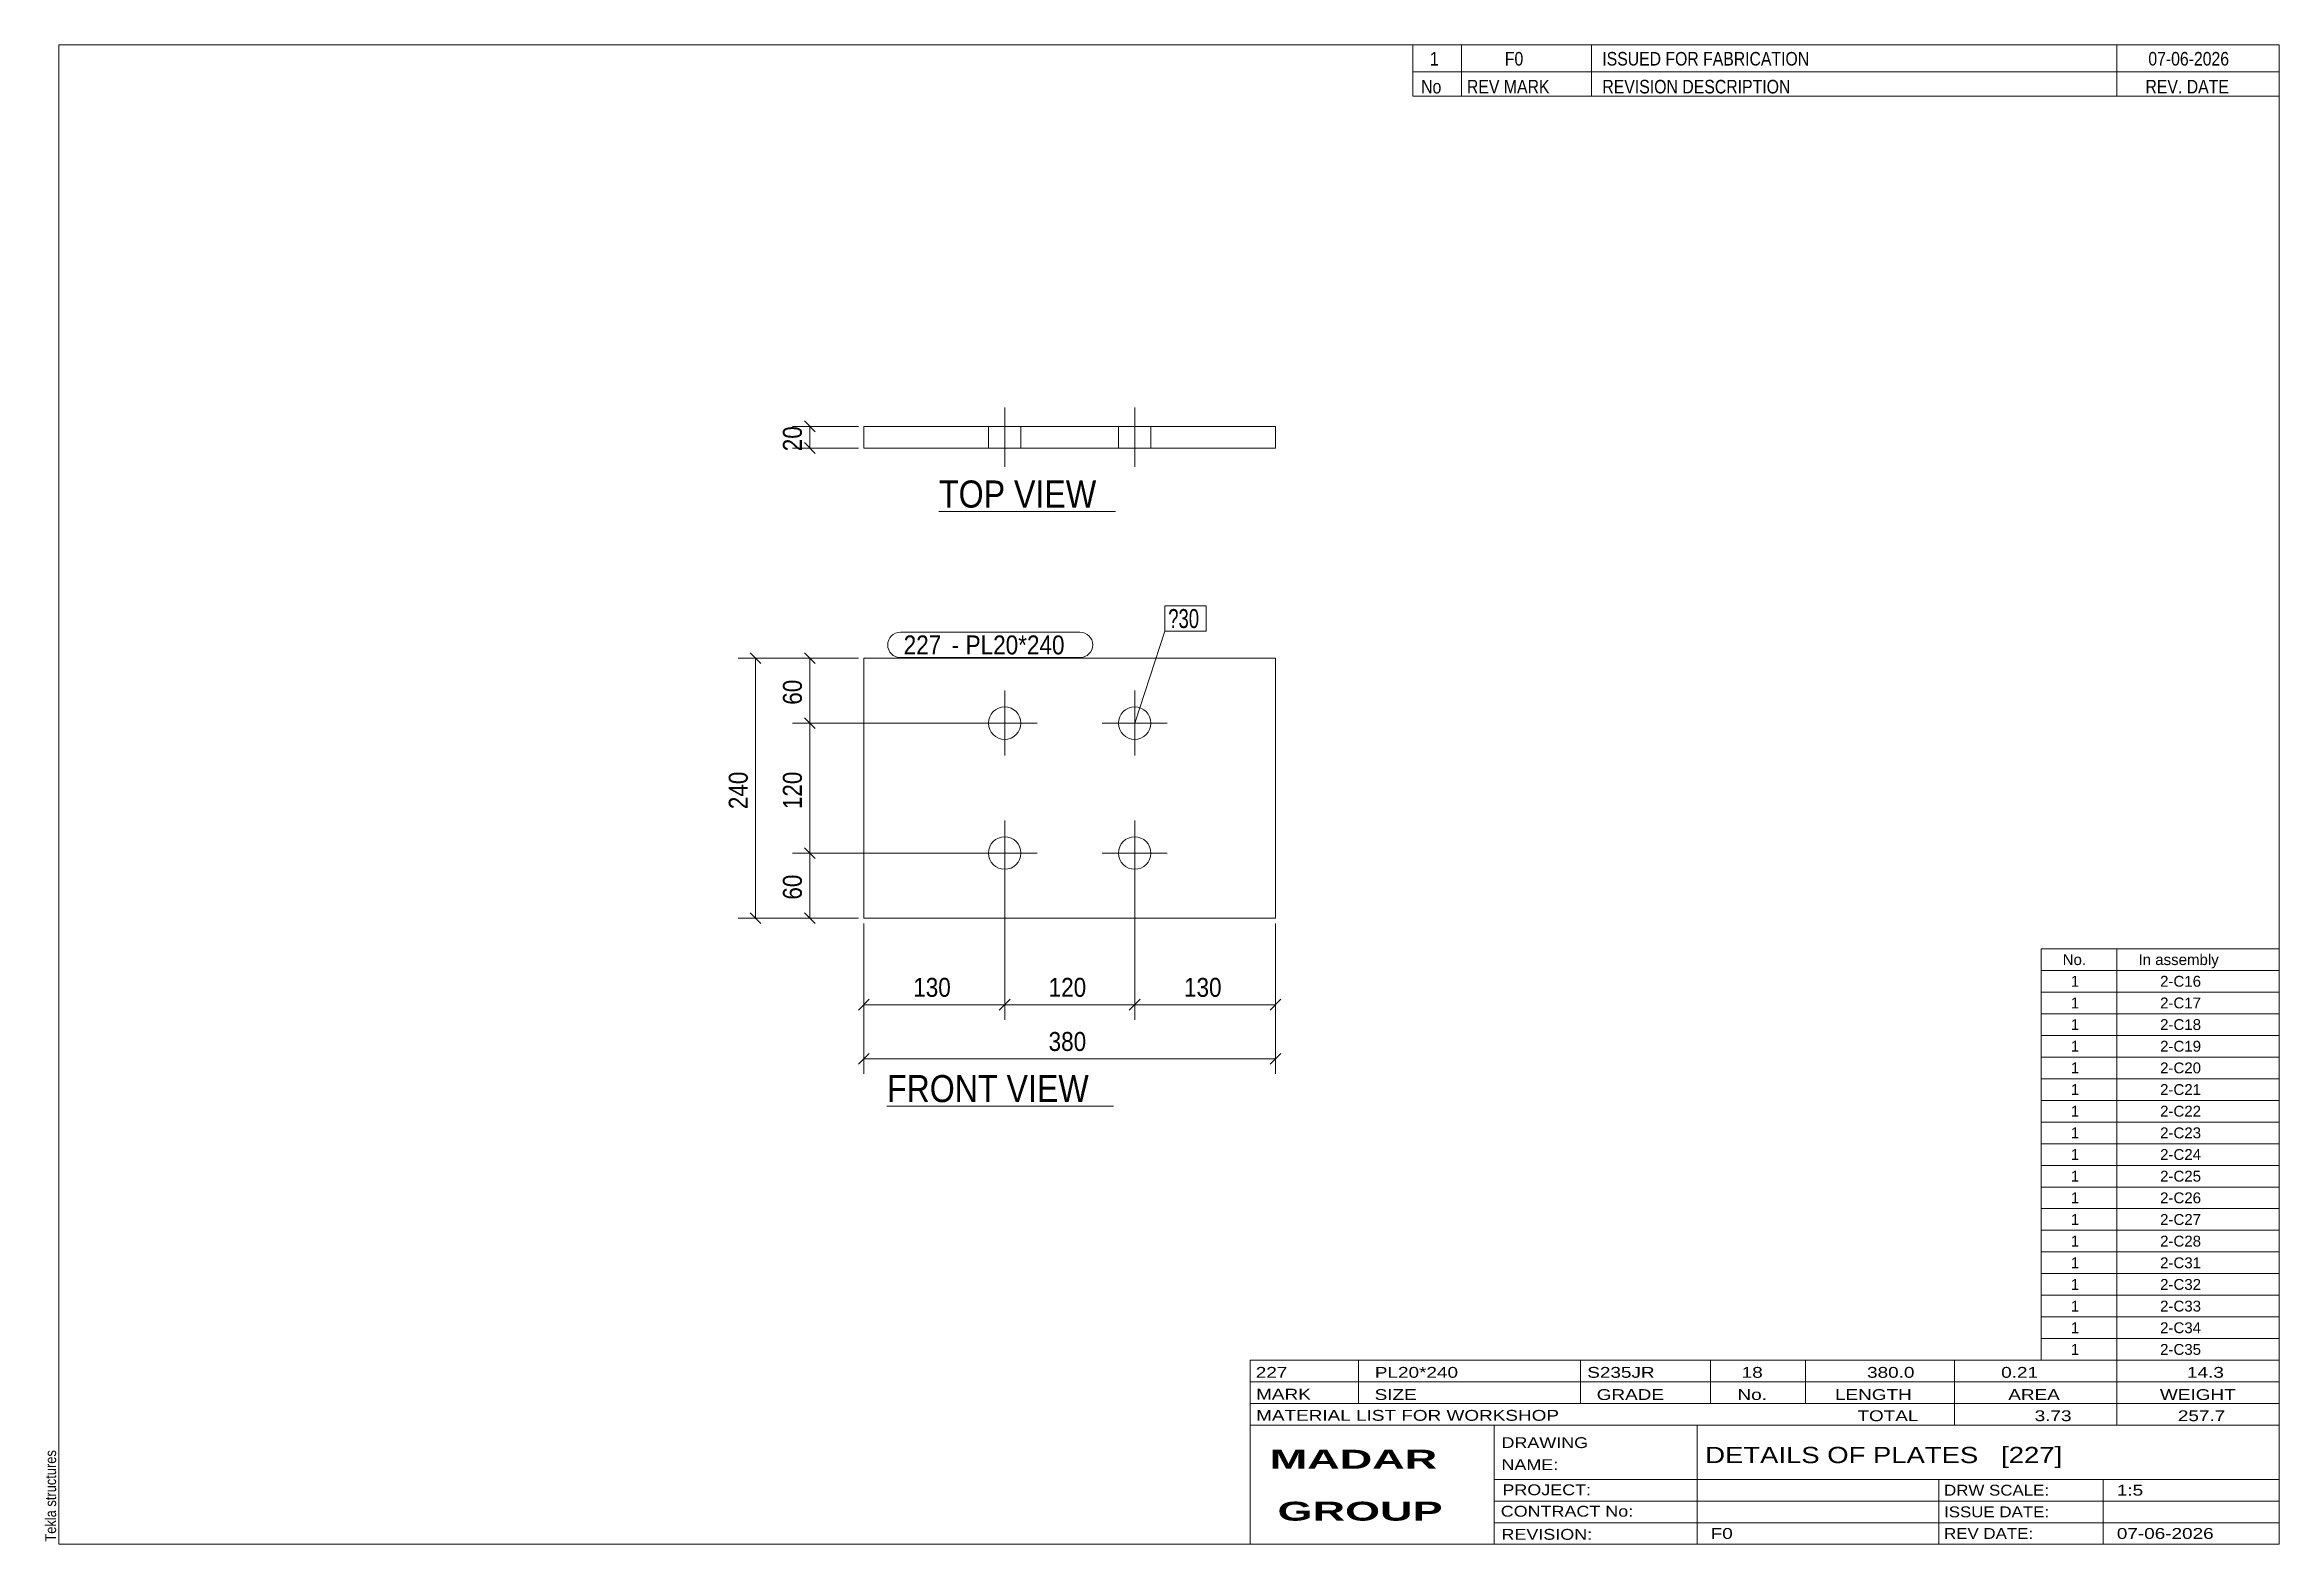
# Model space of a CAD drawing. Header units: millimetres. Extents: x 2 to 415, y 5 to 282.
import ezdxf

# ---------------------------------------------------------------- set-up
doc = ezdxf.new("R2010")
doc.units = ezdxf.units.MM
doc.linetypes.add('XKITLINE00', pattern=[0])
for name, color, linetype, lineweight in [('Bolt', 3, 'Continuous', 0), ('BoltMark', 7, 'Continuous', 0), ('Dimensions', 7, 'Continuous', 0), ('DrawingSheet', 5, 'Continuous', 0), ('OtherObjectType', 7, 'Continuous', 0), ('Part', 2, 'Continuous', 0), ('PartMark', 7, 'Continuous', 0)]:
    doc.layers.add(name, color=color, linetype=linetype, lineweight=lineweight)
doc.styles.add('ARIAL', font='ARIAL.TTF')
doc.styles.add('ARIAL_BOLD', font='ARIALBD.TTF')
doc.styles.add('ARIAL_NARROW', font='ARIALN.TTF')

# ---------------------------------------------------------------- blocks, each defined once
blk = doc.blocks.new('*A1')
at = {"layer": 'Bolt', "color": 3, "linetype": 'XKITLINE00', "lineweight": 0}
for p, q in [((179.65, 150.68), (179.65, 162.68)), ((203.65, 150.68), (203.65, 162.68)), ((173.65, 156.68), (185.65, 156.68)), ((197.65, 156.68), (209.65, 156.68)), ((179.65, 126.68), (179.65, 138.68)), ((203.65, 126.68), (203.65, 138.68)), ((173.65, 132.68), (185.65, 132.68)), ((197.65, 132.68), (209.65, 132.68))]:
    blk.add_line(p, q, dxfattribs=at)
for centre in [(179.65, 156.68), (203.65, 156.68), (179.65, 132.68), (203.65, 132.68)]:
    blk.add_circle(centre, 3, dxfattribs=at)
blk = doc.blocks.new('*A2')
at = {"layer": 'Part', "color": 2, "linetype": 'XKITLINE00', "lineweight": 0}
for p, q in [((153.65, 120.68), (153.65, 168.68)), ((153.65, 168.68), (229.65, 168.68)), ((229.65, 168.68), (229.65, 120.68)), ((229.65, 120.68), (153.65, 120.68))]:
    blk.add_line(p, q, dxfattribs=at)
blk = doc.blocks.new('*A3')
at = {"layer": 'Bolt', "color": 3, "linetype": 'XKITLINE00', "lineweight": 0}
for p, q in [((179.65, 204), (179.65, 215)), ((179.65, 204), (179.65, 215)), ((203.65, 204), (203.65, 215)), ((203.65, 204), (203.65, 215)), ((176.65, 211.5), (176.65, 207.5)), ((176.65, 211.5), (176.65, 207.5)), ((182.65, 211.5), (182.65, 207.5)), ((182.65, 211.5), (182.65, 207.5)), ((200.65, 211.5), (200.65, 207.5)), ((200.65, 211.5), (200.65, 207.5)), ((206.65, 211.5), (206.65, 207.5)), ((206.65, 211.5), (206.65, 207.5))]:
    blk.add_line(p, q, dxfattribs=at)
blk = doc.blocks.new('*A4')
at = {"layer": 'Part', "color": 2, "linetype": 'XKITLINE00', "lineweight": 0}
for p, q in [((153.65, 207.5), (153.65, 211.5)), ((229.65, 211.5), (153.65, 211.5)), ((229.65, 207.5), (229.65, 211.5)), ((229.65, 207.5), (153.65, 207.5))]:
    blk.add_line(p, q, dxfattribs=at)
blk = doc.blocks.new('*A5')
at = {"layer": 'DrawingSheet', "color": 5, "linetype": 'XKITLINE00', "lineweight": 0}
for p, q in [((415, 282), (5, 282)), ((5, 282), (5, 5)), ((415, 5), (415, 282)), ((5, 5), (415, 5))]:
    blk.add_line(p, q, dxfattribs=at)
at = {"layer": 'DrawingSheet', "color": 5, "style": 'ARIAL', "width": 0.85}
blk.add_text('Tekla structures', height=2, rotation=90, dxfattribs=at).set_placement((4.5, 5.5))
blk = doc.blocks.new('*A6')
at = {"layer": 'OtherObjectType', "color": 7, "linetype": 'XKITLINE00', "lineweight": 0}
for p, q in [((371, 115), (415, 115)), ((371, 111), (371, 115)), ((385, 111), (385, 115)), ((415, 111), (415, 115)), ((371, 111), (415, 111)), ((371, 107), (371, 111)), ((385, 107), (385, 111)), ((415, 107), (415, 111)), ((371, 107), (415, 107)), ((371, 103), (371, 107)), ((385, 103), (385, 107)), ((415, 103), (415, 107)), ((371, 103), (415, 103)), ((371, 99), (371, 103)), ((385, 99), (385, 103)), ((415, 99), (415, 103)), ((371, 99), (415, 99)), ((371, 95), (371, 99)), ((371, 95), (415, 95)), ((371, 91), (371, 95)), ((385, 95), (385, 99)), ((385, 91), (385, 95)), ((415, 95), (415, 99)), ((415, 91), (415, 95)), ((371, 91), (415, 91)), ((371, 87), (371, 91)), ((385, 87), (385, 91)), ((415, 87), (415, 91)), ((371, 87), (415, 87)), ((371, 83), (371, 87)), ((385, 83), (385, 87)), ((415, 83), (415, 87)), ((371, 83), (415, 83)), ((371, 79), (371, 83)), ((385, 79), (385, 83)), ((415, 79), (415, 83)), ((371, 79), (415, 79)), ((371, 75), (371, 79)), ((385, 75), (385, 79)), ((415, 75), (415, 79)), ((371, 75), (415, 75)), ((371, 71), (371, 75)), ((385, 71), (385, 75)), ((415, 71), (415, 75)), ((371, 71), (415, 71)), ((371, 67), (371, 71)), ((385, 67), (385, 71)), ((415, 67), (415, 71)), ((371, 67), (415, 67)), ((371, 63), (371, 67)), ((385, 63), (385, 67)), ((415, 63), (415, 67)), ((371, 63), (415, 63)), ((371, 59), (371, 63)), ((385, 59), (385, 63)), ((415, 59), (415, 63)), ((371, 59), (415, 59)), ((371, 55), (371, 59)), ((385, 55), (385, 59)), ((415, 55), (415, 59)), ((371, 55), (415, 55)), ((371, 51), (371, 55)), ((385, 51), (385, 55)), ((415, 51), (415, 55)), ((371, 51), (415, 51)), ((371, 47), (371, 51)), ((385, 47), (385, 51)), ((415, 47), (415, 51)), ((371, 47), (415, 47)), ((371, 43), (371, 47)), ((385, 43), (385, 47)), ((415, 43), (415, 47)), ((371, 43), (415, 43)), ((371, 39), (371, 43)), ((385, 39), (385, 43)), ((415, 39), (415, 43)), ((371, 39), (415, 39))]:
    blk.add_line(p, q, dxfattribs=at)
at = {"layer": 'OtherObjectType', "color": 7, "style": 'ARIAL_NARROW', "width": 1.211571}
for s, p in [('No.', (375, 112)), ('In assembly', (389, 112)), ('1', (376.5, 108)), ('2-C16', (392.99, 108)), ('1', (376.5, 104)), ('2-C17', (392.99, 104)), ('1', (376.5, 100)), ('2-C18', (392.99, 100)), ('1', (376.5, 96)), ('2-C19', (392.99, 96)), ('1', (376.5, 92)), ('2-C20', (392.99, 92)), ('1', (376.5, 88)), ('2-C21', (392.99, 88)), ('1', (376.5, 84)), ('2-C22', (392.99, 84)), ('1', (376.5, 80)), ('2-C23', (392.99, 80)), ('1', (376.5, 76)), ('2-C24', (392.99, 76)), ('1', (376.5, 72)), ('2-C25', (392.99, 72)), ('1', (376.5, 68)), ('2-C26', (392.99, 68)), ('2-C27', (392.99, 64)), ('1', (376.5, 64)), ('1', (376.5, 60)), ('2-C28', (392.99, 60)), ('1', (376.5, 56)), ('2-C31', (392.99, 56)), ('1', (376.5, 52)), ('2-C32', (392.99, 52)), ('1', (376.5, 48)), ('2-C33', (392.99, 48)), ('1', (376.5, 44)), ('2-C34', (392.99, 44)), ('1', (376.5, 40)), ('2-C35', (392.99, 40))]:
    blk.add_text(s, height=2, dxfattribs=at).set_placement(p)
blk = doc.blocks.new('*A7')
at = {"layer": 'OtherObjectType', "color": 7, "linetype": 'XKITLINE00', "lineweight": 0}
for p, q in [((255, 282), (415, 282)), ((415, 282), (255, 282)), ((255, 282), (255, 277)), ((264, 282), (264, 277)), ((288, 282), (288, 277)), ((385, 282), (385, 277)), ((415, 282), (415, 277)), ((255, 277), (415, 277)), ((255, 277), (255, 272.5)), ((255, 277), (415, 277)), ((264, 277), (264, 272.5)), ((288, 277), (288, 272.5)), ((385, 277), (385, 272.5)), ((415, 277), (415, 272.5)), ((415, 272.5), (255, 272.5))]:
    blk.add_line(p, q, dxfattribs=at)
at = {"layer": 'OtherObjectType', "color": 7, "style": 'ARIAL_NARROW'}
for s, width, p in [('1', 1.017001, (258.16, 278.15)), ('F0', 1.017001, (272, 278.15)), ('ISSUED FOR FABRICATION', 1.017001, (290, 278.15)), ('07-06-2026', 1.017001, (390.82, 278.15)), ('No', 1.02, (256.54, 273)), ('REV MARK', 1.02, (265, 273)), ('REVISION DESCRIPTION', 1.02, (290, 273)), ('REV. DATE', 1.02, (390.28, 273))]:
    blk.add_text(s, height=2.5, dxfattribs=dict(at, width=width)).set_placement(p)
blk = doc.blocks.new('*A8')
at = {"layer": 'OtherObjectType', "color": 7, "linetype": 'XKITLINE00', "lineweight": 0}
for p, q in [((225, 39), (415, 39)), ((225, 39), (225, 35)), ((225, 39), (415, 39)), ((245, 35), (245, 39)), ((286, 35), (286, 39)), ((310, 35), (310, 39)), ((327.5, 35), (327.5, 39)), ((355, 35), (355, 39)), ((385, 35), (385, 39)), ((415, 35), (415, 39)), ((225, 35), (415, 35)), ((225, 35), (225, 5)), ((225, 35), (415, 35)), ((245, 31), (245, 35)), ((286, 31), (286, 35)), ((310, 31), (310, 35)), ((327.5, 31), (327.5, 35)), ((355, 31), (355, 35)), ((385, 31), (385, 35)), ((415, 31), (415, 35)), ((225, 31), (415, 31)), ((355, 27), (355, 31)), ((385, 27), (385, 31)), ((415, 27), (415, 31)), ((225, 27), (415, 27)), ((270, 21), (270, 27)), ((307.5, 17), (307.5, 27)), ((415, 21), (415, 27)), ((270, 21), (270, 5)), ((415, 17), (415, 21)), ((270, 17), (415, 17)), ((307.5, 5), (307.5, 17)), ((352.16, 13), (352.16, 17)), ((382.5, 5), (382.5, 17)), ((415, 13), (415, 17)), ((270, 13), (415, 13)), ((352.16, 5), (352.16, 13)), ((415, 9), (415, 13)), ((270, 9), (415, 9)), ((415, 5), (415, 9)), ((225, 5), (415, 5)), ((262.5, 5), (415, 5))]:
    blk.add_line(p, q, dxfattribs=at)
at = {"layer": 'OtherObjectType', "color": 7, "style": 'ARIAL_NARROW'}
for s, height, width, p in [('227', 2, 1.525501, (226.01, 35.76)), ('PL20*240', 2, 1.525501, (248, 35.76)), ('S235JR', 2, 1.525501, (287.22, 35.76)), ('18', 2, 1.525501, (315.73, 35.76)), ('380.0', 2, 1.525501, (338.88, 35.76)), ('0.21', 2, 1.525501, (363.64, 35.76)), ('14.3', 2, 1.525501, (397.96, 35.76)), ('MARK', 2, 1.525501, (226.08, 31.73)), ('SIZE', 2, 1.525501, (247.96, 31.66)), ('GRADE', 2, 1.525501, (288.96, 31.66)), ('No.', 2, 1.525501, (314.96, 31.66)), ('LENGTH', 2, 1.525501, (332.96, 31.66)), ('AREA', 2, 1.525501, (364.96, 31.66)), ('WEIGHT', 2, 1.525501, (392.96, 31.66)), ('MATERIAL LIST FOR WORKSHOP', 2, 1.525501, (226.08, 27.82)), ('TOTAL', 2, 1.525501, (337.1, 27.75)), ('3.73', 2, 1.525501, (369.83, 27.75)), ('257.7', 2, 1.525501, (396.27, 27.75)), ('DRAWING', 2, 1.445, (271.38, 22.78)), ('NAME:', 2, 1.445, (271.38, 18.72)), ('DETAILS OF PLATES   [227]', 3, 1.474651, (309, 20)), ('PROJECT:', 2, 1.445, (271.55, 14.07)), ('DRW SCALE:', 2, 1.36, (353.1, 14)), ('1:5', 2, 1.525501, (385, 14)), ('CONTRACT No:', 2, 1.445, (271.25, 10.11)), ('ISSUE DATE:', 2, 1.36, (353.1, 10)), ('REVISION:', 2, 1.445, (271.38, 5.84)), ('F0', 2, 1.525501, (310, 6)), ('REV DATE:', 2, 1.36, (353.1, 6)), ('07-06-2026', 2, 1.525501, (385, 6))]:
    blk.add_text(s, height=height, dxfattribs=dict(at, width=width)).set_placement(p)
at = {"layer": 'OtherObjectType', "color": 1, "style": 'ARIAL_BOLD', "width": 1.7}
for s, p in [('MADAR ', (228.58, 18.97)), ('GROUP', (230.03, 9.37))]:
    blk.add_text(s, height=3.5, dxfattribs=at).set_placement(p)
blk = doc.blocks.new('*A9')
at = {"layer": 'Dimensions', "color": 7, "linetype": 'XKITLINE00', "lineweight": 0}
for p, q in [((153.65, 119.68), (153.65, 91.88)), ((229.65, 119.68), (229.65, 91.88)), ((154.64, 95.67), (152.66, 93.69)), ((230.64, 95.67), (228.66, 93.69)), ((153.65, 94.68), (229.65, 94.68))]:
    blk.add_line(p, q, dxfattribs=at)
at = {"layer": 'Dimensions', "color": 3}
for p in [(153.65, 94.68), (229.65, 94.68)]:
    blk.add_point(p, dxfattribs=at)
at = {"layer": 'Dimensions', "color": 3, "style": 'ARIAL', "width": 0.85}
blk.add_text('380', height=3.5, dxfattribs=at).set_placement((187.76, 96.13))
blk = doc.blocks.new('*A10')
at = {"layer": 'Dimensions', "color": 7, "linetype": 'XKITLINE00', "lineweight": 0}
for p, q in [((179.65, 131.68), (179.65, 101.88)), ((153.65, 119.68), (153.65, 101.88)), ((154.64, 105.67), (152.66, 103.69)), ((153.65, 104.68), (179.65, 104.68)), ((180.64, 105.67), (178.66, 103.69))]:
    blk.add_line(p, q, dxfattribs=at)
at = {"layer": 'Dimensions', "color": 3}
for p in [(153.65, 104.68), (179.65, 104.68)]:
    blk.add_point(p, dxfattribs=at)
at = {"layer": 'Dimensions', "color": 3, "style": 'ARIAL', "width": 0.85}
blk.add_text('130', height=3.5, dxfattribs=at).set_placement((162.76, 106.13))
blk = doc.blocks.new('*A11')
at = {"layer": 'Dimensions', "color": 7, "linetype": 'XKITLINE00', "lineweight": 0}
for p, q in [((179.65, 131.68), (179.65, 101.88)), ((203.65, 131.68), (203.65, 101.88)), ((180.64, 105.67), (178.66, 103.69)), ((179.65, 104.68), (203.65, 104.68)), ((204.64, 105.67), (202.66, 103.69))]:
    blk.add_line(p, q, dxfattribs=at)
at = {"layer": 'Dimensions', "color": 3}
for p in [(179.65, 104.68), (203.65, 104.68)]:
    blk.add_point(p, dxfattribs=at)
at = {"layer": 'Dimensions', "color": 3, "style": 'ARIAL', "width": 0.85}
blk.add_text('120', height=3.5, dxfattribs=at).set_placement((187.76, 106.13))
blk = doc.blocks.new('*A12')
at = {"layer": 'Dimensions', "color": 7, "linetype": 'XKITLINE00', "lineweight": 0}
for p, q in [((203.65, 131.68), (203.65, 101.88)), ((229.65, 119.68), (229.65, 101.88)), ((204.64, 105.67), (202.66, 103.69)), ((203.65, 104.68), (229.65, 104.68)), ((230.64, 105.67), (228.66, 103.69))]:
    blk.add_line(p, q, dxfattribs=at)
at = {"layer": 'Dimensions', "color": 3}
for p in [(203.65, 104.68), (229.65, 104.68)]:
    blk.add_point(p, dxfattribs=at)
at = {"layer": 'Dimensions', "color": 3, "style": 'ARIAL', "width": 0.85}
blk.add_text('130', height=3.5, dxfattribs=at).set_placement((212.76, 106.13))
blk = doc.blocks.new('*A13')
at = {"layer": 'Dimensions', "color": 7, "linetype": 'XKITLINE00', "lineweight": 0}
for p, q in [((132.66, 169.67), (134.64, 167.69)), ((152.65, 168.68), (130.45, 168.68)), ((133.65, 120.68), (133.65, 168.68)), ((152.65, 120.68), (130.45, 120.68)), ((132.66, 121.67), (134.64, 119.69))]:
    blk.add_line(p, q, dxfattribs=at)
at = {"layer": 'Dimensions', "color": 3}
for p in [(133.65, 168.68), (133.65, 120.68)]:
    blk.add_point(p, dxfattribs=at)
at = {"layer": 'Dimensions', "color": 3, "style": 'ARIAL', "width": 0.85}
blk.add_text('240', height=3.5, rotation=90.0002, dxfattribs=at).set_placement((132.2, 140.79))
blk = doc.blocks.new('*A14')
at = {"layer": 'Dimensions', "color": 7, "linetype": 'XKITLINE00', "lineweight": 0}
for p, q in [((178.65, 132.68), (140.45, 132.68)), ((142.66, 133.67), (144.64, 131.69)), ((143.65, 120.68), (143.65, 132.68)), ((152.65, 120.68), (140.45, 120.68)), ((142.66, 121.67), (144.64, 119.69))]:
    blk.add_line(p, q, dxfattribs=at)
at = {"layer": 'Dimensions', "color": 3}
for p in [(143.65, 132.68), (143.65, 120.68)]:
    blk.add_point(p, dxfattribs=at)
at = {"layer": 'Dimensions', "color": 3, "style": 'ARIAL', "width": 0.85}
blk.add_text('60', height=3.5, rotation=90.0002, dxfattribs=at).set_placement((142.2, 124.08))
blk = doc.blocks.new('*A15')
at = {"layer": 'Dimensions', "color": 7, "linetype": 'XKITLINE00', "lineweight": 0}
for p, q in [((142.66, 157.67), (144.64, 155.69)), ((178.65, 156.68), (140.45, 156.68)), ((143.65, 132.68), (143.65, 156.68)), ((178.65, 132.68), (140.45, 132.68)), ((142.66, 133.67), (144.64, 131.69))]:
    blk.add_line(p, q, dxfattribs=at)
at = {"layer": 'Dimensions', "color": 3}
for p in [(143.65, 156.68), (143.65, 132.68)]:
    blk.add_point(p, dxfattribs=at)
at = {"layer": 'Dimensions', "color": 3, "style": 'ARIAL', "width": 0.85}
blk.add_text('120', height=3.5, rotation=90.0002, dxfattribs=at).set_placement((142.2, 140.79))
blk = doc.blocks.new('*A16')
at = {"layer": 'Dimensions', "color": 7, "linetype": 'XKITLINE00', "lineweight": 0}
for p, q in [((142.66, 169.67), (144.64, 167.69)), ((152.65, 168.68), (140.45, 168.68)), ((143.65, 156.68), (143.65, 168.68)), ((142.66, 157.67), (144.64, 155.69)), ((178.65, 156.68), (140.45, 156.68))]:
    blk.add_line(p, q, dxfattribs=at)
at = {"layer": 'Dimensions', "color": 3}
for p in [(143.65, 168.68), (143.65, 156.68)]:
    blk.add_point(p, dxfattribs=at)
at = {"layer": 'Dimensions', "color": 3, "style": 'ARIAL', "width": 0.85}
blk.add_text('60', height=3.5, rotation=90.0002, dxfattribs=at).set_placement((142.2, 160.08))
blk = doc.blocks.new('*A17')
at = {"layer": 'BoltMark', "color": 7, "linetype": 'XKITLINE00', "lineweight": 0}
for p, q in [((209.25, 178.35), (216.83, 178.35)), ((209.25, 173.65), (209.25, 178.35)), ((216.83, 173.65), (216.83, 178.35)), ((203.65, 156.68), (209.25, 173.65)), ((209.25, 173.65), (216.83, 173.65))]:
    blk.add_line(p, q, dxfattribs=at)
at = {"layer": 'BoltMark', "color": 3, "style": 'ARIAL_NARROW', "width": 0.85}
blk.add_text('?30', height=3.5, dxfattribs=at).set_placement((209.85, 174.25))
blk = doc.blocks.new('*A18')
at = {"layer": 'PartMark', "color": 7, "linetype": 'XKITLINE00', "lineweight": 0}
for p, q in [((160.4, 173.48), (193.55, 173.48)), ((160.4, 168.78), (193.55, 168.78))]:
    blk.add_line(p, q, dxfattribs=at)
for centre, start, end in [((160.4, 171.13), 90, 270), ((193.55, 171.13), 270, 90)]:
    blk.add_arc(centre, 2.35, start, end, dxfattribs=at)
at = {"layer": 'PartMark', "color": 1, "style": 'ARIAL', "width": 0.85}
blk.add_text('227', height=3.5, dxfattribs=at).set_placement((161, 169.38))
at = {"layer": 'PartMark', "color": 3, "style": 'ARIAL', "width": 0.85}
for s, p in [('-', (169.84, 169.38)), ('PL20*240', (172.44, 169.38))]:
    blk.add_text(s, height=3.5, dxfattribs=at).set_placement(p)
blk = doc.blocks.new('*A19')
at = {"layer": 'OtherObjectType', "color": 7, "linetype": 'XKITLINE00', "lineweight": 0}
blk.add_line((157.9, 85.93), (199.75, 85.93), dxfattribs=at)
at = {"layer": 'OtherObjectType', "color": 3, "style": 'ARIAL', "width": 0.85}
blk.add_text('FRONT VIEW', height=5, dxfattribs=at).set_placement((157.9, 86.68))
blk = doc.blocks.new('*A20')
at = {"layer": 'Dimensions', "color": 7, "linetype": 'XKITLINE00', "lineweight": 0}
for p, q in [((152.65, 211.5), (140.45, 211.5)), ((142.66, 212.49), (144.64, 210.51)), ((143.65, 207.5), (143.65, 211.5)), ((152.65, 207.5), (140.45, 207.5)), ((142.66, 208.49), (144.64, 206.51))]:
    blk.add_line(p, q, dxfattribs=at)
at = {"layer": 'Dimensions', "color": 3}
for p in [(143.65, 211.5), (143.65, 207.5)]:
    blk.add_point(p, dxfattribs=at)
at = {"layer": 'Dimensions', "color": 3, "style": 'ARIAL', "width": 0.85}
blk.add_text('20', height=3.5, rotation=90.0002, dxfattribs=at).set_placement((142.2, 206.9))
blk = doc.blocks.new('*A21')
at = {"layer": 'OtherObjectType', "color": 7, "linetype": 'XKITLINE00', "lineweight": 0}
blk.add_line((167.52, 195.75), (200.13, 195.75), dxfattribs=at)
at = {"layer": 'OtherObjectType', "color": 3, "style": 'ARIAL', "width": 0.85}
blk.add_text('TOP VIEW', height=5, dxfattribs=at).set_placement((167.52, 196.5))

msp = doc.modelspace()

# ---------------------------------------------------------------- block references
at = {"lineweight": 0}
for name in ['*A5', '*A7', '*A3', '*A20', '*A4', '*A21', '*A17', '*A18', '*A13', '*A16', '*A2', '*A1', '*A15', '*A14', '*A10', '*A11', '*A12', '*A9', '*A6', '*A19', '*A8']:
    msp.add_blockref(name, (0, 0), dxfattribs=at)

doc.saveas('drawing.dxf')
